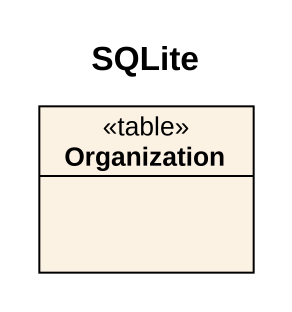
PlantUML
@startuml
title SQLite
hide circle
hide empty members
class Organization <<table>>
@enduml
